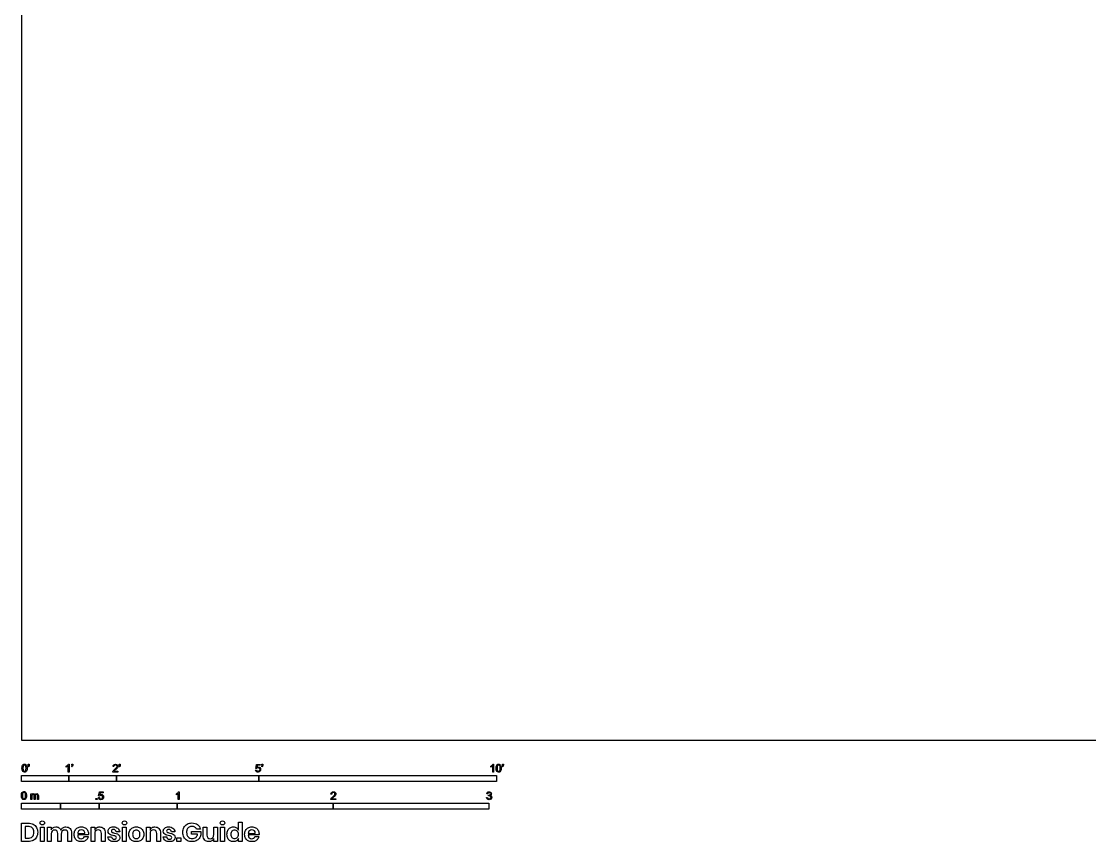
# Model space of a CAD drawing. Header units: millimetres. Extents: x 0 to 183, y -1 to 139.
# Drawn here: x 0.18 to 7.04, y -0.55 to 4.71 of the extents above; entities that cross this region are included whole.
import ezdxf

# ---------------------------------------------------------------- set-up
doc = ezdxf.new("R2010")
doc.units = ezdxf.units.MM
for name, color, linetype, true_color in [('N-SYMB', 7, 'Continuous', 0x800040), ('X-DIMENSIONS.GUIDE', 7, 'Continuous', 0x800080), ('X-VPRT', 6, 'Continuous', 0xff00ff)]:
    doc.layers.add(name, color=color, linetype=linetype, true_color=true_color)

msp = doc.modelspace()

# ---------------------------------------------------------------- linework, layer by layer
at = {"layer": 'N-SYMB'}
for points in [[(0.2295, -0.0701), (0.2279, -0.0677)], [(0.2285, -0.0608), (0.2285, -0.0536), (0.2352, -0.0536), (0.2352, -0.0593)], [(0.2316, -0.0608), (0.2285, -0.0608)], [(0.472, -0.0726), (0.472, -0.0665)], [(0.4904, -0.1042), (0.4843, -0.1042), (0.4843, -0.065)], [(0.4864, -0.0539), (0.4904, -0.0539), (0.4904, -0.1042)], [(0.5084, -0.0701), (0.5069, -0.0677)], [(0.5075, -0.0608), (0.5075, -0.0536), (0.5142, -0.0536), (0.5142, -0.0593)], [(0.5105, -0.0608), (0.5075, -0.0608)], [(0.8132, -0.0701), (0.8117, -0.0677)], [(0.8123, -0.0608), (0.8123, -0.0536), (0.819, -0.0536), (0.819, -0.0593)], [(0.8153, -0.0608), (0.8123, -0.0608)], [(1.6933, -0.0813), (1.6876, -0.0807), (1.6924, -0.0548), (1.7174, -0.0548), (1.7174, -0.0608), (1.6972, -0.0608), (1.6945, -0.0744)], [(1.7276, -0.0701), (1.7261, -0.0677)], [(1.7267, -0.0608), (1.7267, -0.0536), (1.7334, -0.0536), (1.7334, -0.0593)], [(1.7297, -0.0608), (1.7267, -0.0608)], [(3.1956, -0.0726), (3.1956, -0.0665)], [(3.214, -0.1042), (3.208, -0.1042), (3.208, -0.065)], [(3.2101, -0.0539), (3.214, -0.0539), (3.214, -0.1042)], [(3.2709, -0.0701), (3.2694, -0.0677)], [(3.27, -0.0608), (3.27, -0.0536), (3.2766, -0.0536), (3.2766, -0.0593)], [(3.2733, -0.0608), (3.27, -0.0608)], [(0.8042, -0.0985), (0.8042, -0.1042), (0.7714, -0.1042)], [(0.7786, -0.0692), (0.7723, -0.0686)], [(0.7798, -0.0985), (0.8042, -0.0985)], [(1.6864, -0.0912), (1.693, -0.0906)], [(0.2446, -0.28), (0.2446, -0.2439), (0.25, -0.2439), (0.25, -0.249)], [(0.2506, -0.2613), (0.2506, -0.28), (0.2446, -0.28)], [(0.2723, -0.2589), (0.2723, -0.28), (0.266, -0.28), (0.266, -0.2565)], [(0.2937, -0.2553), (0.2937, -0.28), (0.2877, -0.28), (0.2877, -0.2574)], [(0.6789, -0.2681), (0.6853, -0.2675)], [(0.6859, -0.2582), (0.6798, -0.2576), (0.6847, -0.2317), (0.7097, -0.2317), (0.7097, -0.2377), (0.6898, -0.2377), (0.6871, -0.2513)], [(1.1789, -0.2495), (1.1789, -0.2434)], [(1.1973, -0.2811), (1.1913, -0.2811), (1.1913, -0.2419)], [(1.1934, -0.2308), (1.1973, -0.2308), (1.1973, -0.2811)], [(2.1762, -0.2462), (2.1699, -0.2456)], [(3.1693, -0.2681), (3.1756, -0.2672)], [(3.1762, -0.245), (3.1699, -0.244)], [(3.1816, -0.2576), (3.1822, -0.2522)], [(2.2018, -0.2754), (2.2018, -0.2811), (2.169, -0.2811)], [(2.1774, -0.2754), (2.2018, -0.2754)]]:
    msp.add_lwpolyline(points, dxfattribs=at)
for points in [[(0.1844, -0.1655), (0.1844, -0.1274), (0.4892, -0.1274), (0.4892, -0.1655)], [(0.4892, -0.1655), (0.4892, -0.1274), (0.794, -0.1274), (0.794, -0.1655)], [(0.794, -0.1655), (0.794, -0.1274), (1.7084, -0.1274), (1.7084, -0.1655)], [(1.7084, -0.1655), (1.7084, -0.1274), (3.2324, -0.1274), (3.2324, -0.1655)], [(0.1844, -0.3424), (0.1844, -0.3043), (0.4344, -0.3043), (0.4344, -0.3424)], [(0.4344, -0.3424), (0.4344, -0.3043), (0.6844, -0.3043), (0.6844, -0.3424)], [(0.663, -0.2811), (0.663, -0.2742), (0.6699, -0.2742), (0.6699, -0.2811)], [(0.6844, -0.3424), (0.6844, -0.3043), (1.1844, -0.3043), (1.1844, -0.3424)], [(1.1844, -0.3424), (1.1844, -0.3043), (2.1844, -0.3043), (2.1844, -0.3424)], [(2.1844, -0.3424), (2.1844, -0.3043), (3.1844, -0.3043), (3.1844, -0.3424)]]:
    msp.add_lwpolyline(points, close=True, dxfattribs=at)
for points in [[(0.1882, -0.0795), (0.1882, -0.0738), (0.1888, -0.0689), (0.19, -0.0653)], [(0.19, -0.0653), (0.1912, -0.0617), (0.193, -0.059), (0.1954, -0.0569)], [(0.1978, -0.0626), (0.1957, -0.0656), (0.1945, -0.0713), (0.1945, -0.0795)], [(0.1954, -0.0569), (0.1978, -0.0551), (0.2008, -0.0539), (0.2045, -0.0539)], [(0.2045, -0.059), (0.2017, -0.059), (0.1993, -0.0602), (0.1978, -0.0626)], [(0.2045, -0.0539), (0.2072, -0.0539), (0.2096, -0.0545), (0.2117, -0.0557)], [(0.2117, -0.0632), (0.2099, -0.0605), (0.2075, -0.059), (0.2045, -0.059)], [(0.2117, -0.0557), (0.2138, -0.0566), (0.2153, -0.0584), (0.2168, -0.0602)], [(0.2147, -0.0795), (0.2147, -0.0713), (0.2135, -0.0659), (0.2117, -0.0632)], [(0.2168, -0.0602), (0.218, -0.0623), (0.2189, -0.0647), (0.2198, -0.0677)], [(0.2198, -0.0677), (0.2204, -0.0707), (0.221, -0.0747), (0.221, -0.0795)], [(0.2279, -0.0677), (0.2292, -0.0671), (0.2301, -0.0665), (0.2307, -0.0653)], [(0.234, -0.0659), (0.2331, -0.0677), (0.2316, -0.0692), (0.2295, -0.0701)], [(0.2307, -0.0653), (0.2313, -0.0641), (0.2316, -0.0626), (0.2316, -0.0608)], [(0.2352, -0.0593), (0.2352, -0.0623), (0.2349, -0.0647), (0.234, -0.0659)], [(0.472, -0.0665), (0.4753, -0.065), (0.4783, -0.0629), (0.481, -0.0608)], [(0.4843, -0.065), (0.4828, -0.0665), (0.4807, -0.068), (0.4783, -0.0692)], [(0.481, -0.0608), (0.4834, -0.0584), (0.4852, -0.0563), (0.4864, -0.0539)], [(0.5069, -0.0677), (0.5081, -0.0671), (0.509, -0.0665), (0.5096, -0.0653)], [(0.513, -0.0659), (0.512, -0.0677), (0.5105, -0.0692), (0.5084, -0.0701)], [(0.5096, -0.0653), (0.5102, -0.0641), (0.5105, -0.0626), (0.5105, -0.0608)], [(0.5142, -0.0593), (0.5142, -0.0623), (0.5139, -0.0647), (0.513, -0.0659)], [(0.7723, -0.0686), (0.7729, -0.0638), (0.7744, -0.0602), (0.7774, -0.0578)], [(0.7774, -0.0578), (0.7801, -0.0554), (0.784, -0.0539), (0.7885, -0.0539)], [(0.7813, -0.0617), (0.7795, -0.0635), (0.7786, -0.0659), (0.7786, -0.0692)], [(0.7885, -0.059), (0.7855, -0.059), (0.7831, -0.0599), (0.7813, -0.0617)], [(0.7885, -0.0539), (0.7934, -0.0539), (0.7973, -0.0554), (0.8, -0.0581)], [(0.7955, -0.0617), (0.7937, -0.0599), (0.7912, -0.059), (0.7885, -0.059)], [(0.7952, -0.0753), (0.797, -0.0726), (0.7979, -0.0701), (0.7979, -0.0677)], [(0.7979, -0.0677), (0.7979, -0.0653), (0.797, -0.0632), (0.7955, -0.0617)], [(0.8, -0.0581), (0.803, -0.0608), (0.8042, -0.0641), (0.8042, -0.068)], [(0.8042, -0.068), (0.8042, -0.0698), (0.8039, -0.072), (0.803, -0.0738)], [(0.8117, -0.0677), (0.8129, -0.0671), (0.8138, -0.0665), (0.8144, -0.0653)], [(0.8178, -0.0659), (0.8168, -0.0677), (0.8153, -0.0692), (0.8132, -0.0701)], [(0.8144, -0.0653), (0.815, -0.0641), (0.8153, -0.0626), (0.8153, -0.0608)], [(0.819, -0.0593), (0.819, -0.0623), (0.8187, -0.0647), (0.8178, -0.0659)], [(1.7261, -0.0677), (1.7273, -0.0671), (1.7282, -0.0665), (1.7288, -0.0653)], [(1.7322, -0.0659), (1.7312, -0.0677), (1.7297, -0.0692), (1.7276, -0.0701)], [(1.7288, -0.0653), (1.7294, -0.0641), (1.7297, -0.0626), (1.7297, -0.0608)], [(1.7334, -0.0593), (1.7334, -0.0623), (1.7331, -0.0647), (1.7322, -0.0659)], [(3.1956, -0.0665), (3.1989, -0.065), (3.2019, -0.0629), (3.2046, -0.0608)], [(3.208, -0.065), (3.2065, -0.0665), (3.2043, -0.068), (3.2019, -0.0692)], [(3.2046, -0.0608), (3.2071, -0.0584), (3.2089, -0.0563), (3.2101, -0.0539)], [(3.2296, -0.0795), (3.2296, -0.0738), (3.2302, -0.0689), (3.2315, -0.0653)], [(3.2315, -0.0653), (3.233, -0.0617), (3.2348, -0.059), (3.2372, -0.0569)], [(3.2393, -0.0626), (3.2372, -0.0656), (3.236, -0.0713), (3.236, -0.0795)], [(3.2372, -0.0569), (3.2393, -0.0551), (3.2426, -0.0539), (3.2462, -0.0539)], [(3.2459, -0.059), (3.2432, -0.059), (3.2411, -0.0602), (3.2393, -0.0626)], [(3.2531, -0.0632), (3.2513, -0.0605), (3.2489, -0.059), (3.2459, -0.059)], [(3.2462, -0.0539), (3.2489, -0.0539), (3.251, -0.0545), (3.2531, -0.0557)], [(3.2531, -0.0557), (3.2552, -0.0566), (3.2568, -0.0584), (3.2583, -0.0602)], [(3.2562, -0.0795), (3.2562, -0.0713), (3.2552, -0.0659), (3.2531, -0.0632)], [(3.2583, -0.0602), (3.2595, -0.0623), (3.2607, -0.0647), (3.2613, -0.0677)], [(3.2613, -0.0677), (3.2622, -0.0707), (3.2625, -0.0747), (3.2625, -0.0795)], [(3.2694, -0.0677), (3.2706, -0.0671), (3.2715, -0.0665), (3.2721, -0.0653)], [(3.2754, -0.0659), (3.2745, -0.0677), (3.273, -0.0692), (3.2709, -0.0701)], [(3.2721, -0.0653), (3.2727, -0.0641), (3.2733, -0.0626), (3.2733, -0.0608)], [(3.2766, -0.0593), (3.2766, -0.0623), (3.2763, -0.0647), (3.2754, -0.0659)], [(0.1933, -0.1), (0.19, -0.0957), (0.1882, -0.0891), (0.1882, -0.0795)], [(0.2045, -0.1048), (0.1996, -0.1048), (0.196, -0.1036), (0.1933, -0.1)], [(0.1945, -0.0795), (0.1945, -0.0879), (0.1954, -0.0933), (0.1975, -0.096)], [(0.1975, -0.096), (0.1993, -0.0988), (0.2017, -0.1003), (0.2045, -0.1003)], [(0.2045, -0.1003), (0.2075, -0.1003), (0.2099, -0.0988), (0.2117, -0.096)], [(0.2138, -0.1024), (0.2114, -0.1042), (0.2084, -0.1048), (0.2045, -0.1048)], [(0.2117, -0.096), (0.2135, -0.0933), (0.2147, -0.0879), (0.2147, -0.0795)], [(0.2192, -0.0939), (0.218, -0.0976), (0.2162, -0.1003), (0.2138, -0.1024)], [(0.221, -0.0795), (0.221, -0.0855), (0.2204, -0.0903), (0.2192, -0.0939)], [(0.4783, -0.0692), (0.4759, -0.0707), (0.4738, -0.072), (0.472, -0.0726)], [(0.7714, -0.1042), (0.7711, -0.103), (0.7714, -0.1015), (0.772, -0.1)], [(0.772, -0.1), (0.7729, -0.0979), (0.7741, -0.0954), (0.7759, -0.0933)], [(0.7759, -0.0933), (0.778, -0.0912), (0.7804, -0.0888), (0.784, -0.0858)], [(0.7825, -0.0951), (0.7813, -0.096), (0.7804, -0.0973), (0.7798, -0.0985)], [(0.7894, -0.0888), (0.7858, -0.0918), (0.7834, -0.0939), (0.7825, -0.0951)], [(0.784, -0.0858), (0.7894, -0.0813), (0.7931, -0.0777), (0.7952, -0.0753)], [(0.7991, -0.0801), (0.797, -0.0822), (0.794, -0.0849), (0.7894, -0.0888)], [(0.803, -0.0738), (0.8021, -0.0759), (0.8009, -0.0777), (0.7991, -0.0801)], [(1.6915, -0.1015), (1.6885, -0.0988), (1.687, -0.0954), (1.6864, -0.0912)], [(1.7026, -0.1048), (1.6978, -0.1048), (1.6942, -0.1039), (1.6915, -0.1015)], [(1.693, -0.0906), (1.6933, -0.0939), (1.6945, -0.096), (1.6963, -0.0979)], [(1.6969, -0.078), (1.6954, -0.0789), (1.6942, -0.0801), (1.6933, -0.0813)], [(1.6945, -0.0744), (1.6975, -0.0723), (1.7008, -0.071), (1.7041, -0.071)], [(1.6963, -0.0979), (1.6978, -0.0994), (1.6999, -0.1003), (1.7026, -0.1003)], [(1.7023, -0.0765), (1.7005, -0.0765), (1.6987, -0.0771), (1.6969, -0.078)], [(1.7102, -0.0795), (1.7081, -0.0777), (1.7056, -0.0765), (1.7023, -0.0765)], [(1.7026, -0.1003), (1.7053, -0.1003), (1.7081, -0.0991), (1.7102, -0.0967)], [(1.7156, -0.0991), (1.7126, -0.1033), (1.7081, -0.1048), (1.7026, -0.1048)], [(1.7041, -0.071), (1.7084, -0.071), (1.712, -0.0726), (1.715, -0.0756)], [(1.7132, -0.0879), (1.7132, -0.0843), (1.712, -0.0816), (1.7102, -0.0795)], [(1.7102, -0.0967), (1.712, -0.0945), (1.7132, -0.0915), (1.7132, -0.0879)], [(1.715, -0.0756), (1.718, -0.0786), (1.7195, -0.0825), (1.7195, -0.0873)], [(1.7195, -0.0873), (1.7195, -0.0918), (1.7183, -0.0957), (1.7156, -0.0991)], [(3.2019, -0.0692), (3.1995, -0.0707), (3.1974, -0.072), (3.1956, -0.0726)], [(3.2348, -0.1), (3.2315, -0.0957), (3.2296, -0.0891), (3.2296, -0.0795)], [(3.2462, -0.1048), (3.2414, -0.1048), (3.2375, -0.1036), (3.2348, -0.1)], [(3.236, -0.0795), (3.236, -0.0879), (3.2372, -0.0933), (3.239, -0.096)], [(3.239, -0.096), (3.2408, -0.0988), (3.2432, -0.1003), (3.2462, -0.1003)], [(3.2462, -0.1003), (3.2489, -0.1003), (3.2513, -0.0988), (3.2531, -0.096)], [(3.2552, -0.1024), (3.2528, -0.1042), (3.2498, -0.1048), (3.2462, -0.1048)], [(3.2531, -0.096), (3.2552, -0.0933), (3.2562, -0.0879), (3.2562, -0.0795)], [(3.2607, -0.0939), (3.2595, -0.0976), (3.2577, -0.1003), (3.2552, -0.1024)], [(3.2625, -0.0795), (3.2625, -0.0855), (3.2619, -0.0903), (3.2607, -0.0939)], [(0.1844, -0.2553), (0.1844, -0.2496), (0.185, -0.2448), (0.1862, -0.2411)], [(0.1895, -0.2758), (0.1862, -0.2716), (0.1844, -0.2649), (0.1844, -0.2553)], [(0.1862, -0.2411), (0.1874, -0.2375), (0.1892, -0.2348), (0.1916, -0.2327)], [(0.194, -0.2384), (0.1919, -0.2414), (0.1907, -0.2472), (0.1907, -0.2553)], [(0.1907, -0.2553), (0.1907, -0.2637), (0.1916, -0.2692), (0.1937, -0.2719)], [(0.1916, -0.2327), (0.194, -0.2309), (0.197, -0.2297), (0.2006, -0.2297)], [(0.1937, -0.2719), (0.1955, -0.2746), (0.1979, -0.2761), (0.2006, -0.2761)], [(0.2006, -0.2348), (0.1979, -0.2348), (0.1955, -0.236), (0.194, -0.2384)], [(0.2006, -0.2297), (0.2033, -0.2297), (0.2057, -0.2303), (0.2079, -0.2315)], [(0.2079, -0.239), (0.206, -0.2363), (0.2036, -0.2348), (0.2006, -0.2348)], [(0.2006, -0.2761), (0.2036, -0.2761), (0.206, -0.2746), (0.2079, -0.2719)], [(0.2079, -0.2315), (0.21, -0.2324), (0.2115, -0.2342), (0.213, -0.236)], [(0.2109, -0.2553), (0.2109, -0.2472), (0.2097, -0.2418), (0.2079, -0.239)], [(0.2079, -0.2719), (0.2097, -0.2692), (0.2109, -0.2637), (0.2109, -0.2553)], [(0.2154, -0.2698), (0.2142, -0.2734), (0.2124, -0.2761), (0.21, -0.2782)], [(0.213, -0.236), (0.2142, -0.2381), (0.2151, -0.2405), (0.216, -0.2436)], [(0.2172, -0.2553), (0.2172, -0.2613), (0.2166, -0.2661), (0.2154, -0.2698)], [(0.216, -0.2436), (0.2166, -0.2466), (0.2172, -0.2505), (0.2172, -0.2553)], [(0.25, -0.249), (0.2512, -0.2472), (0.2527, -0.2457), (0.2545, -0.2448)], [(0.2515, -0.2538), (0.2509, -0.2556), (0.2506, -0.258), (0.2506, -0.2613)], [(0.2548, -0.2499), (0.2533, -0.2508), (0.2524, -0.252), (0.2515, -0.2538)], [(0.2545, -0.2448), (0.2563, -0.2436), (0.2585, -0.243), (0.2609, -0.243)], [(0.2597, -0.2484), (0.2579, -0.2484), (0.2563, -0.2487), (0.2548, -0.2499)], [(0.2645, -0.2505), (0.2636, -0.249), (0.2618, -0.2484), (0.2597, -0.2484)], [(0.2609, -0.243), (0.2636, -0.243), (0.266, -0.2436), (0.2675, -0.2448)], [(0.266, -0.2565), (0.266, -0.2538), (0.2657, -0.2517), (0.2645, -0.2505)], [(0.2675, -0.2448), (0.2693, -0.246), (0.2705, -0.2475), (0.2711, -0.2493)], [(0.2711, -0.2493), (0.2741, -0.2451), (0.2777, -0.243), (0.2826, -0.243)], [(0.2747, -0.2508), (0.2729, -0.2526), (0.2723, -0.2553), (0.2723, -0.2589)], [(0.281, -0.2484), (0.2786, -0.2484), (0.2765, -0.2493), (0.2747, -0.2508)], [(0.2847, -0.2493), (0.2838, -0.2487), (0.2826, -0.2484), (0.281, -0.2484)], [(0.2826, -0.243), (0.2862, -0.243), (0.2889, -0.2442), (0.2907, -0.246)], [(0.2871, -0.252), (0.2865, -0.2508), (0.2859, -0.2499), (0.2847, -0.2493)], [(0.2877, -0.2574), (0.2877, -0.2547), (0.2874, -0.2532), (0.2871, -0.252)], [(0.2907, -0.246), (0.2928, -0.2481), (0.2937, -0.2511), (0.2937, -0.2553)], [(0.6838, -0.2784), (0.681, -0.2757), (0.6792, -0.2724), (0.6789, -0.2681)], [(0.6853, -0.2675), (0.6859, -0.2709), (0.6868, -0.273), (0.6886, -0.2748)], [(0.6895, -0.2549), (0.688, -0.2558), (0.6868, -0.257), (0.6859, -0.2582)], [(0.6871, -0.2513), (0.6901, -0.2492), (0.6931, -0.248), (0.6964, -0.248)], [(0.6949, -0.2534), (0.6928, -0.2534), (0.691, -0.254), (0.6895, -0.2549)], [(0.7027, -0.2564), (0.7006, -0.2546), (0.6979, -0.2534), (0.6949, -0.2534)], [(0.6949, -0.2772), (0.6979, -0.2772), (0.7003, -0.276), (0.7024, -0.2736)], [(0.6964, -0.248), (0.7009, -0.248), (0.7045, -0.2495), (0.7076, -0.2525)], [(0.7024, -0.2736), (0.7045, -0.2715), (0.7054, -0.2684), (0.7054, -0.2648)], [(0.7054, -0.2648), (0.7054, -0.2612), (0.7045, -0.2585), (0.7027, -0.2564)], [(0.7076, -0.2525), (0.7106, -0.2555), (0.7121, -0.2594), (0.7121, -0.2642)], [(0.7121, -0.2642), (0.7121, -0.2687), (0.7109, -0.2727), (0.7082, -0.276)], [(1.1789, -0.2434), (1.1822, -0.2419), (1.1853, -0.2398), (1.188, -0.2377)], [(1.1853, -0.2462), (1.1829, -0.2477), (1.1807, -0.2489), (1.1789, -0.2495)], [(1.1913, -0.2419), (1.1898, -0.2434), (1.1877, -0.245), (1.1853, -0.2462)], [(1.188, -0.2377), (1.1904, -0.2353), (1.1922, -0.2332), (1.1934, -0.2308)], [(2.1696, -0.2769), (2.1705, -0.2748), (2.1717, -0.2724), (2.1735, -0.2703)], [(2.1699, -0.2456), (2.1705, -0.2407), (2.172, -0.2371), (2.175, -0.2347)], [(2.1735, -0.2703), (2.1756, -0.2681), (2.178, -0.2657), (2.1816, -0.2627)], [(2.175, -0.2347), (2.1777, -0.2323), (2.1816, -0.2308), (2.1862, -0.2308)], [(2.1789, -0.2386), (2.1771, -0.2404), (2.1762, -0.2428), (2.1762, -0.2462)], [(2.1801, -0.2721), (2.1789, -0.273), (2.178, -0.2742), (2.1774, -0.2754)], [(2.1862, -0.2359), (2.1832, -0.2359), (2.1807, -0.2368), (2.1789, -0.2386)], [(2.1871, -0.2657), (2.1835, -0.2687), (2.181, -0.2709), (2.1801, -0.2721)], [(2.1816, -0.2627), (2.1871, -0.2582), (2.1907, -0.2546), (2.1928, -0.2522)], [(2.1862, -0.2308), (2.191, -0.2308), (2.1949, -0.2323), (2.1976, -0.235)], [(2.1931, -0.2386), (2.1913, -0.2368), (2.1889, -0.2359), (2.1862, -0.2359)], [(2.1967, -0.257), (2.1946, -0.2591), (2.1916, -0.2618), (2.1871, -0.2657)], [(2.1928, -0.2522), (2.1946, -0.2495), (2.1955, -0.2471), (2.1955, -0.2447)], [(2.1955, -0.2447), (2.1955, -0.2422), (2.1946, -0.2401), (2.1931, -0.2386)], [(2.2006, -0.2507), (2.1997, -0.2528), (2.1985, -0.2546), (2.1967, -0.257)], [(2.1976, -0.235), (2.2006, -0.2377), (2.2018, -0.241), (2.2018, -0.245)], [(2.2018, -0.245), (2.2018, -0.2468), (2.2015, -0.2489), (2.2006, -0.2507)], [(3.1744, -0.2781), (3.1714, -0.2757), (3.1699, -0.2721), (3.1693, -0.2681)], [(3.1699, -0.244), (3.1708, -0.2398), (3.1723, -0.2365), (3.175, -0.2344)], [(3.175, -0.2344), (3.1777, -0.232), (3.181, -0.2308), (3.185, -0.2308)], [(3.1756, -0.2672), (3.1762, -0.2706), (3.1774, -0.2733), (3.1792, -0.2748)], [(3.1792, -0.2383), (3.1777, -0.2398), (3.1765, -0.2419), (3.1762, -0.245)], [(3.1853, -0.2359), (3.1829, -0.2359), (3.1807, -0.2368), (3.1792, -0.2383)], [(3.1859, -0.2567), (3.1847, -0.2567), (3.1832, -0.257), (3.1816, -0.2576)], [(3.1822, -0.2522), (3.1826, -0.2522), (3.1829, -0.2522), (3.1832, -0.2522)], [(3.1832, -0.2522), (3.1859, -0.2522), (3.1883, -0.2516), (3.1904, -0.2501)], [(3.185, -0.2308), (3.1877, -0.2308), (3.1904, -0.2314), (3.1925, -0.2326)], [(3.191, -0.2383), (3.1895, -0.2368), (3.1877, -0.2359), (3.1853, -0.2359)], [(3.1928, -0.2597), (3.191, -0.2579), (3.1886, -0.2567), (3.1859, -0.2567)], [(3.1904, -0.2501), (3.1925, -0.2489), (3.1934, -0.2468), (3.1934, -0.2437)], [(3.1934, -0.2437), (3.1934, -0.2416), (3.1925, -0.2398), (3.191, -0.2383)], [(3.1925, -0.2326), (3.1949, -0.2338), (3.1967, -0.2356), (3.1979, -0.2374)], [(3.1979, -0.2498), (3.1967, -0.2516), (3.1952, -0.2531), (3.1928, -0.254)], [(3.1928, -0.254), (3.1958, -0.2549), (3.1982, -0.2561), (3.1997, -0.2585)], [(3.1958, -0.2666), (3.1958, -0.2636), (3.1946, -0.2615), (3.1928, -0.2597)], [(3.1928, -0.2742), (3.1946, -0.2721), (3.1958, -0.2697), (3.1958, -0.2666)], [(3.2021, -0.2663), (3.2021, -0.2709), (3.2006, -0.2745), (3.1973, -0.2775)], [(3.1979, -0.2374), (3.1991, -0.2395), (3.1997, -0.2416), (3.1997, -0.244)], [(3.1997, -0.244), (3.1997, -0.2462), (3.1991, -0.248), (3.1979, -0.2498)], [(3.1997, -0.2585), (3.2012, -0.2606), (3.2021, -0.2633), (3.2021, -0.2663)], [(0.2006, -0.2806), (0.1958, -0.2806), (0.1922, -0.2794), (0.1895, -0.2758)], [(0.21, -0.2782), (0.2076, -0.28), (0.2045, -0.2806), (0.2006, -0.2806)], [(0.6949, -0.2817), (0.6904, -0.2817), (0.6868, -0.2808), (0.6838, -0.2784)], [(0.6886, -0.2748), (0.6904, -0.2763), (0.6925, -0.2772), (0.6949, -0.2772)], [(0.7082, -0.276), (0.7048, -0.2802), (0.7006, -0.2817), (0.6949, -0.2817)], [(2.169, -0.2811), (2.1687, -0.2799), (2.169, -0.2784), (2.1696, -0.2769)], [(3.1853, -0.2817), (3.181, -0.2817), (3.1771, -0.2808), (3.1744, -0.2781)], [(3.1792, -0.2748), (3.1807, -0.2763), (3.1829, -0.2772), (3.1853, -0.2772)], [(3.1853, -0.2772), (3.1883, -0.2772), (3.1907, -0.276), (3.1928, -0.2742)], [(3.1973, -0.2775), (3.1943, -0.2805), (3.1901, -0.2817), (3.1853, -0.2817)]]:
    msp.add_open_spline(points, degree=3, dxfattribs=at)
at = {"layer": 'X-DIMENSIONS.GUIDE'}
for points in [[(0.227, -0.5502), (0.1844, -0.5502), (0.1844, -0.4318), (0.227, -0.4318)], [(0.2248, -0.4528), (0.2082, -0.4528), (0.2082, -0.5293), (0.2248, -0.5293)], [(0.3757, -0.5011), (0.3757, -0.5502), (0.3518, -0.5502), (0.3518, -0.4578), (0.3757, -0.4578), (0.3757, -0.4751)], [(0.6551, -0.5011), (0.6551, -0.5502), (0.6312, -0.5502), (0.6312, -0.4578), (0.6551, -0.4578), (0.6551, -0.4766)], [(1.0102, -0.5011), (1.0102, -0.5502), (0.9864, -0.5502), (0.9864, -0.4578), (1.0102, -0.4578), (1.0102, -0.4766)], [(1.333, -0.4701), (1.3084, -0.4701)], [(1.351, -0.512), (1.351, -0.4578), (1.3748, -0.4578), (1.3748, -0.5091)], [(1.442, -0.4578), (1.442, -0.5502), (1.4181, -0.5502), (1.4181, -0.5314)], [(1.4181, -0.5069), (1.4181, -0.4578), (1.442, -0.4578)], [(1.577, -0.4766), (1.577, -0.4268), (1.6001, -0.4268), (1.6001, -0.5502), (1.577, -0.5502), (1.577, -0.5314)], [(0.4406, -0.5011), (0.4406, -0.5502), (0.4175, -0.5502), (0.4175, -0.499)], [(0.5063, -0.4968), (0.5063, -0.5502), (0.4832, -0.5502), (0.4832, -0.499)], [(0.546, -0.4982), (0.5908, -0.4982)], [(0.6139, -0.5083), (0.546, -0.5083)], [(0.5886, -0.5177), (0.6139, -0.5177)], [(0.7222, -0.4968), (0.7222, -0.5502), (0.6984, -0.5502), (0.6984, -0.499)], [(0.7395, -0.5206), (0.7619, -0.5206)], [(0.8153, -0.4881), (0.7929, -0.4881)], [(1.0767, -0.4968), (1.0767, -0.5502), (1.0536, -0.5502), (1.0536, -0.499)], [(1.094, -0.5206), (1.1171, -0.5206)], [(1.1698, -0.4881), (1.1474, -0.4881)], [(1.3149, -0.5026), (1.2752, -0.5026), (1.2752, -0.4852), (1.3351, -0.4852), (1.3351, -0.5083)], [(1.6398, -0.4982), (1.6853, -0.4982)], [(1.7084, -0.5083), (1.6398, -0.5083)], [(1.6831, -0.5177), (1.7076, -0.5177)]]:
    msp.add_lwpolyline(points, dxfattribs=at)
for points in [[(0.3302, -0.4578), (0.3302, -0.5502), (0.3064, -0.5502), (0.3064, -0.4578)], [(0.8572, -0.4578), (0.8572, -0.5502), (0.8341, -0.5502), (0.8341, -0.4578)], [(1.4867, -0.4578), (1.4867, -0.5502), (1.4629, -0.5502), (1.4629, -0.4578)], [(1.2081, -0.5257), (1.2081, -0.5502), (1.1828, -0.5502), (1.1828, -0.5257)]]:
    msp.add_lwpolyline(points, close=True, dxfattribs=at)
for points in [[(0.2544, -0.4629), (0.2472, -0.4564), (0.2378, -0.4528), (0.2248, -0.4528)], [(0.227, -0.4318), (0.2399, -0.4318), (0.2508, -0.4347), (0.2602, -0.4398)], [(0.2645, -0.491), (0.2645, -0.4787), (0.2616, -0.4694), (0.2544, -0.4629)], [(0.2602, -0.4398), (0.2695, -0.4441), (0.2768, -0.4513), (0.2811, -0.46)], [(0.2811, -0.46), (0.2862, -0.4686), (0.289, -0.4795), (0.289, -0.491)], [(0.3042, -0.4311), (0.3042, -0.4275), (0.3049, -0.4239), (0.3078, -0.4217)], [(0.3078, -0.4398), (0.3049, -0.4376), (0.3042, -0.4347), (0.3042, -0.4311)], [(0.3078, -0.4217), (0.3107, -0.4195), (0.3143, -0.4181), (0.3186, -0.4181)], [(0.3186, -0.4434), (0.3143, -0.4434), (0.3107, -0.4426), (0.3078, -0.4398)], [(0.3186, -0.4181), (0.323, -0.4181), (0.3266, -0.4195), (0.3287, -0.4217)], [(0.3287, -0.4398), (0.3266, -0.4426), (0.323, -0.4434), (0.3186, -0.4434)], [(0.3287, -0.4217), (0.3316, -0.4239), (0.3331, -0.4275), (0.3331, -0.4311)], [(0.3331, -0.4311), (0.3331, -0.4347), (0.3316, -0.4376), (0.3287, -0.4398)], [(0.3757, -0.4751), (0.3778, -0.4694), (0.3814, -0.4643), (0.3872, -0.4614)], [(0.3973, -0.4766), (0.3901, -0.4766), (0.3851, -0.4787), (0.3814, -0.4831)], [(0.3872, -0.4614), (0.3923, -0.4578), (0.3988, -0.4564), (0.4053, -0.4564)], [(0.4118, -0.4824), (0.4082, -0.4787), (0.4031, -0.4766), (0.3973, -0.4766)], [(0.4053, -0.4564), (0.4132, -0.4564), (0.4197, -0.4578), (0.4255, -0.4614)], [(0.4255, -0.4614), (0.4305, -0.465), (0.4349, -0.4701), (0.4378, -0.4773)], [(0.4378, -0.4773), (0.4406, -0.4708), (0.445, -0.4657), (0.4508, -0.4621)], [(0.4623, -0.4766), (0.4558, -0.4766), (0.4508, -0.4787), (0.4471, -0.4831)], [(0.4508, -0.4621), (0.4565, -0.4578), (0.463, -0.4564), (0.4702, -0.4564)], [(0.4775, -0.4824), (0.4739, -0.4787), (0.4688, -0.4766), (0.4623, -0.4766)], [(0.4702, -0.4564), (0.4811, -0.4564), (0.4905, -0.46), (0.497, -0.4665)], [(0.497, -0.4665), (0.5035, -0.4737), (0.5063, -0.4838), (0.5063, -0.4968)], [(0.5229, -0.504), (0.5229, -0.4946), (0.5244, -0.486), (0.5287, -0.4787)], [(0.5287, -0.4787), (0.5323, -0.4715), (0.5381, -0.4657), (0.5453, -0.4621)], [(0.5453, -0.4621), (0.5518, -0.4585), (0.5598, -0.4564), (0.5691, -0.4564)], [(0.5691, -0.4751), (0.5627, -0.4751), (0.5576, -0.4773), (0.5533, -0.4809)], [(0.5691, -0.4564), (0.5785, -0.4564), (0.5865, -0.4585), (0.593, -0.4621)], [(0.585, -0.4809), (0.5807, -0.4773), (0.5756, -0.4751), (0.5691, -0.4751)], [(0.593, -0.4621), (0.6002, -0.4657), (0.6052, -0.4715), (0.6089, -0.478)], [(0.6089, -0.478), (0.6132, -0.4845), (0.6146, -0.4917), (0.6146, -0.5004)], [(0.6551, -0.4766), (0.6579, -0.4701), (0.6616, -0.465), (0.6673, -0.4614)], [(0.6774, -0.4759), (0.6709, -0.4759), (0.6652, -0.478), (0.6616, -0.4824)], [(0.6673, -0.4614), (0.6731, -0.4578), (0.6796, -0.4564), (0.6868, -0.4564)], [(0.6933, -0.4824), (0.689, -0.478), (0.6839, -0.4759), (0.6774, -0.4759)], [(0.6868, -0.4564), (0.6977, -0.4564), (0.7063, -0.46), (0.7128, -0.4672)], [(0.7128, -0.4672), (0.7193, -0.4737), (0.7222, -0.4838), (0.7222, -0.4968)], [(0.7402, -0.4838), (0.7402, -0.4759), (0.7431, -0.4694), (0.7496, -0.4643)], [(0.7496, -0.4643), (0.7554, -0.4593), (0.7641, -0.4564), (0.7749, -0.4564)], [(0.7648, -0.4759), (0.7626, -0.478), (0.7619, -0.4802), (0.7619, -0.4838)], [(0.7742, -0.473), (0.7706, -0.473), (0.7677, -0.4737), (0.7648, -0.4759)], [(0.7864, -0.4773), (0.7836, -0.4744), (0.7792, -0.473), (0.7742, -0.473)], [(0.7749, -0.4564), (0.7864, -0.4564), (0.7951, -0.4593), (0.8023, -0.465)], [(0.7929, -0.4881), (0.7922, -0.4831), (0.7901, -0.4795), (0.7864, -0.4773)], [(0.8023, -0.465), (0.8088, -0.4708), (0.8132, -0.478), (0.8153, -0.4881)], [(0.8312, -0.4311), (0.8312, -0.4275), (0.8327, -0.4239), (0.8348, -0.4217)], [(0.8348, -0.4398), (0.8327, -0.4376), (0.8312, -0.4347), (0.8312, -0.4311)], [(0.8348, -0.4217), (0.8377, -0.4195), (0.8413, -0.4181), (0.8456, -0.4181)], [(0.8456, -0.4434), (0.8413, -0.4434), (0.8377, -0.4426), (0.8348, -0.4398)], [(0.8456, -0.4181), (0.85, -0.4181), (0.8536, -0.4195), (0.8565, -0.4217)], [(0.8565, -0.4398), (0.8536, -0.4426), (0.85, -0.4434), (0.8456, -0.4434)], [(0.8565, -0.4217), (0.8586, -0.4239), (0.8601, -0.4275), (0.8601, -0.4311)], [(0.8601, -0.4311), (0.8601, -0.4347), (0.8586, -0.4376), (0.8565, -0.4398)], [(0.8745, -0.504), (0.8745, -0.4946), (0.876, -0.486), (0.8803, -0.4787)], [(0.8803, -0.4787), (0.8846, -0.4715), (0.8904, -0.4657), (0.8976, -0.4621)], [(0.8976, -0.4621), (0.9048, -0.4585), (0.9128, -0.4564), (0.9222, -0.4564)], [(0.9222, -0.4766), (0.915, -0.4766), (0.9099, -0.4795), (0.9048, -0.4838)], [(0.9222, -0.4564), (0.9308, -0.4564), (0.9388, -0.4585), (0.946, -0.4621)], [(0.9388, -0.4838), (0.9337, -0.4795), (0.9287, -0.4766), (0.9222, -0.4766)], [(0.946, -0.4621), (0.9532, -0.4657), (0.959, -0.4715), (0.9633, -0.4787)], [(0.9633, -0.4787), (0.9677, -0.486), (0.9698, -0.4946), (0.9698, -0.504)], [(1.0102, -0.4766), (1.0124, -0.4701), (1.0167, -0.465), (1.0218, -0.4614)], [(1.0319, -0.4759), (1.0254, -0.4759), (1.0196, -0.478), (1.016, -0.4824)], [(1.0218, -0.4614), (1.0276, -0.4578), (1.0341, -0.4564), (1.0413, -0.4564)], [(1.0478, -0.4824), (1.0442, -0.478), (1.0384, -0.4759), (1.0319, -0.4759)], [(1.0413, -0.4564), (1.0521, -0.4564), (1.0608, -0.46), (1.0673, -0.4672)], [(1.0673, -0.4672), (1.0738, -0.4737), (1.0767, -0.4838), (1.0767, -0.4968)], [(1.0947, -0.4838), (1.0947, -0.4759), (1.0983, -0.4694), (1.1041, -0.4643)], [(1.1041, -0.4643), (1.1106, -0.4593), (1.1185, -0.4564), (1.1294, -0.4564)], [(1.12, -0.4759), (1.1178, -0.478), (1.1164, -0.4802), (1.1164, -0.4838)], [(1.1294, -0.473), (1.125, -0.473), (1.1221, -0.4737), (1.12, -0.4759)], [(1.1294, -0.4564), (1.1409, -0.4564), (1.1503, -0.4593), (1.1568, -0.465)], [(1.1416, -0.4773), (1.138, -0.4744), (1.1344, -0.473), (1.1294, -0.473)], [(1.1474, -0.4881), (1.1467, -0.4831), (1.1445, -0.4795), (1.1416, -0.4773)], [(1.1568, -0.465), (1.164, -0.4708), (1.1676, -0.478), (1.1698, -0.4881)], [(1.2203, -0.491), (1.2203, -0.4795), (1.2225, -0.4694), (1.2276, -0.46)], [(1.2276, -0.46), (1.2326, -0.4506), (1.2391, -0.4441), (1.2478, -0.4383)], [(1.2485, -0.4708), (1.2456, -0.4766), (1.2442, -0.4838), (1.2442, -0.491)], [(1.2478, -0.4383), (1.2571, -0.4333), (1.2673, -0.4311), (1.2788, -0.4311)], [(1.2608, -0.4578), (1.2557, -0.4607), (1.2514, -0.465), (1.2485, -0.4708)], [(1.2788, -0.4528), (1.2723, -0.4528), (1.2658, -0.4542), (1.2608, -0.4578)], [(1.2788, -0.4311), (1.2932, -0.4311), (1.3048, -0.4347), (1.3149, -0.4419)], [(1.2969, -0.4578), (1.2918, -0.4542), (1.286, -0.4528), (1.2788, -0.4528)], [(1.3084, -0.4701), (1.3055, -0.465), (1.3019, -0.4607), (1.2969, -0.4578)], [(1.3149, -0.4419), (1.3243, -0.4484), (1.3301, -0.4585), (1.333, -0.4701)], [(1.4607, -0.4311), (1.4607, -0.4275), (1.4615, -0.4239), (1.4643, -0.4217)], [(1.4643, -0.4398), (1.4615, -0.4376), (1.4607, -0.4347), (1.4607, -0.4311)], [(1.4643, -0.4217), (1.4672, -0.4195), (1.4708, -0.4181), (1.4752, -0.4181)], [(1.4752, -0.4434), (1.4708, -0.4434), (1.4672, -0.4426), (1.4643, -0.4398)], [(1.4752, -0.4181), (1.4795, -0.4181), (1.4831, -0.4195), (1.4853, -0.4217)], [(1.4853, -0.4398), (1.4831, -0.4426), (1.4795, -0.4434), (1.4752, -0.4434)], [(1.4853, -0.4217), (1.4882, -0.4239), (1.4896, -0.4275), (1.4896, -0.4311)], [(1.4896, -0.4311), (1.4896, -0.4347), (1.4882, -0.4376), (1.4853, -0.4398)], [(1.5033, -0.504), (1.5033, -0.4946), (1.5055, -0.486), (1.5091, -0.4787)], [(1.5091, -0.4787), (1.512, -0.4715), (1.517, -0.4657), (1.5235, -0.4621)], [(1.5235, -0.4621), (1.53, -0.4585), (1.5365, -0.4564), (1.5445, -0.4564)], [(1.5517, -0.4773), (1.5445, -0.4773), (1.5387, -0.4795), (1.5344, -0.4845)], [(1.5445, -0.4564), (1.5524, -0.4564), (1.5589, -0.4585), (1.5647, -0.4621)], [(1.5697, -0.4845), (1.5654, -0.4795), (1.5589, -0.4773), (1.5517, -0.4773)], [(1.5647, -0.4621), (1.5705, -0.4657), (1.5741, -0.4708), (1.577, -0.4766)], [(1.6167, -0.504), (1.6167, -0.4946), (1.6188, -0.486), (1.6232, -0.4787)], [(1.6232, -0.4787), (1.6268, -0.4715), (1.6326, -0.4657), (1.6391, -0.4621)], [(1.6391, -0.4621), (1.6463, -0.4585), (1.6542, -0.4564), (1.6636, -0.4564)], [(1.6636, -0.4751), (1.6571, -0.4751), (1.6513, -0.4773), (1.647, -0.4809)], [(1.6636, -0.4564), (1.6723, -0.4564), (1.6809, -0.4585), (1.6874, -0.4621)], [(1.6795, -0.4809), (1.6751, -0.4773), (1.6694, -0.4751), (1.6636, -0.4751)], [(1.6874, -0.4621), (1.6946, -0.4657), (1.6997, -0.4715), (1.7033, -0.478)], [(1.7033, -0.478), (1.7069, -0.4845), (1.7091, -0.4917), (1.7091, -0.5004)], [(0.2248, -0.5293), (0.2378, -0.5293), (0.2472, -0.5264), (0.2544, -0.5192)], [(0.2602, -0.543), (0.2508, -0.5481), (0.2399, -0.5502), (0.227, -0.5502)], [(0.2544, -0.5192), (0.2616, -0.5127), (0.2645, -0.5033), (0.2645, -0.491)], [(0.2811, -0.5221), (0.2768, -0.5314), (0.2695, -0.5379), (0.2602, -0.543)], [(0.289, -0.491), (0.289, -0.5026), (0.2862, -0.5134), (0.2811, -0.5221)], [(0.3814, -0.4831), (0.3771, -0.4874), (0.3757, -0.4932), (0.3757, -0.5011)], [(0.4175, -0.499), (0.4175, -0.4917), (0.4154, -0.4867), (0.4118, -0.4824)], [(0.4471, -0.4831), (0.4428, -0.4874), (0.4406, -0.4932), (0.4406, -0.5011)], [(0.4832, -0.499), (0.4832, -0.4917), (0.4811, -0.4867), (0.4775, -0.4824)], [(0.5287, -0.5293), (0.5244, -0.5221), (0.5229, -0.5141), (0.5229, -0.504)], [(0.5453, -0.5459), (0.5381, -0.5423), (0.5323, -0.5365), (0.5287, -0.5293)], [(0.5691, -0.5509), (0.5598, -0.5509), (0.5518, -0.5495), (0.5453, -0.5459)], [(0.5533, -0.4809), (0.5489, -0.4845), (0.546, -0.4903), (0.546, -0.4982)], [(0.546, -0.5083), (0.546, -0.517), (0.5482, -0.5228), (0.5525, -0.5271)], [(0.5525, -0.5271), (0.5569, -0.5307), (0.5619, -0.5329), (0.5677, -0.5329)], [(0.5677, -0.5329), (0.5735, -0.5329), (0.5778, -0.5314), (0.5814, -0.5286)], [(0.5901, -0.5473), (0.5836, -0.5502), (0.5771, -0.5509), (0.5691, -0.5509)], [(0.5814, -0.5286), (0.585, -0.5264), (0.5879, -0.5228), (0.5886, -0.5177)], [(0.5908, -0.4982), (0.5915, -0.4903), (0.5894, -0.4845), (0.585, -0.4809)], [(0.606, -0.5351), (0.6016, -0.5401), (0.5966, -0.5444), (0.5901, -0.5473)], [(0.6139, -0.5177), (0.6125, -0.5242), (0.6096, -0.53), (0.606, -0.5351)], [(0.6146, -0.5004), (0.6146, -0.5026), (0.6146, -0.5055), (0.6139, -0.5083)], [(0.6616, -0.4824), (0.6572, -0.4867), (0.6551, -0.4932), (0.6551, -0.5011)], [(0.6984, -0.499), (0.6984, -0.4917), (0.6969, -0.486), (0.6933, -0.4824)], [(0.7525, -0.5437), (0.7453, -0.5379), (0.741, -0.5307), (0.7395, -0.5206)], [(0.7446, -0.4982), (0.7417, -0.4946), (0.7402, -0.4896), (0.7402, -0.4838)], [(0.7561, -0.5062), (0.7518, -0.5047), (0.7482, -0.5018), (0.7446, -0.4982)], [(0.7814, -0.5509), (0.7698, -0.5509), (0.7597, -0.5488), (0.7525, -0.5437)], [(0.7727, -0.5112), (0.7662, -0.5091), (0.7605, -0.5076), (0.7561, -0.5062)], [(0.7619, -0.4838), (0.7619, -0.486), (0.7626, -0.4881), (0.7648, -0.4896)], [(0.7619, -0.5206), (0.7626, -0.5249), (0.7648, -0.5286), (0.7684, -0.5314)], [(0.7648, -0.4896), (0.7662, -0.4917), (0.7684, -0.4925), (0.7713, -0.4932)], [(0.7684, -0.5314), (0.7713, -0.5336), (0.7763, -0.5351), (0.7814, -0.5351)], [(0.7713, -0.4932), (0.7742, -0.4946), (0.7778, -0.4953), (0.7828, -0.4968)], [(0.7843, -0.5141), (0.7821, -0.5134), (0.7778, -0.512), (0.7727, -0.5112)], [(0.7814, -0.5351), (0.7857, -0.5351), (0.7886, -0.5343), (0.7908, -0.5322)], [(0.8067, -0.5444), (0.8009, -0.5495), (0.7922, -0.5509), (0.7814, -0.5509)], [(0.7828, -0.4968), (0.7901, -0.4982), (0.7958, -0.4997), (0.8002, -0.5018)], [(0.7915, -0.5177), (0.7893, -0.5163), (0.7872, -0.5148), (0.7843, -0.5141)], [(0.7908, -0.5322), (0.7929, -0.53), (0.7944, -0.5278), (0.7944, -0.5242)], [(0.7944, -0.5242), (0.7944, -0.5221), (0.7929, -0.5199), (0.7915, -0.5177)], [(0.8002, -0.5018), (0.8045, -0.5033), (0.8081, -0.5062), (0.8117, -0.5098)], [(0.816, -0.5249), (0.816, -0.5329), (0.8132, -0.5394), (0.8067, -0.5444)], [(0.8117, -0.5098), (0.8146, -0.5134), (0.816, -0.5185), (0.816, -0.5249)], [(0.8803, -0.5293), (0.876, -0.5221), (0.8745, -0.5141), (0.8745, -0.504)], [(0.8976, -0.5459), (0.8904, -0.5423), (0.8846, -0.5365), (0.8803, -0.5293)], [(0.9222, -0.5509), (0.9128, -0.5509), (0.9048, -0.5495), (0.8976, -0.5459)], [(0.9048, -0.4838), (0.9005, -0.4889), (0.8983, -0.4953), (0.8983, -0.504)], [(0.8983, -0.504), (0.8983, -0.5127), (0.9005, -0.5199), (0.9048, -0.5242)], [(0.9048, -0.5242), (0.9099, -0.5293), (0.915, -0.5314), (0.9222, -0.5314)], [(0.9222, -0.5314), (0.9287, -0.5314), (0.9337, -0.5293), (0.9388, -0.5242)], [(0.946, -0.5459), (0.9388, -0.5495), (0.9308, -0.5509), (0.9222, -0.5509)], [(0.9453, -0.504), (0.9453, -0.4953), (0.9431, -0.4889), (0.9388, -0.4838)], [(0.9388, -0.5242), (0.9431, -0.5199), (0.9453, -0.5127), (0.9453, -0.504)], [(0.9633, -0.5293), (0.959, -0.5365), (0.9532, -0.5423), (0.946, -0.5459)], [(0.9698, -0.504), (0.9698, -0.5141), (0.9677, -0.5221), (0.9633, -0.5293)], [(1.016, -0.4824), (1.0117, -0.4867), (1.0102, -0.4932), (1.0102, -0.5011)], [(1.0536, -0.499), (1.0536, -0.4917), (1.0514, -0.486), (1.0478, -0.4824)], [(1.1077, -0.5437), (1.1005, -0.5379), (1.0954, -0.5307), (1.094, -0.5206)], [(1.0998, -0.4982), (1.0969, -0.4946), (1.0947, -0.4896), (1.0947, -0.4838)], [(1.1106, -0.5062), (1.1063, -0.5047), (1.1027, -0.5018), (1.0998, -0.4982)], [(1.1366, -0.5509), (1.1243, -0.5509), (1.1149, -0.5488), (1.1077, -0.5437)], [(1.1272, -0.5112), (1.1207, -0.5091), (1.1149, -0.5076), (1.1106, -0.5062)], [(1.1164, -0.4838), (1.1164, -0.486), (1.1171, -0.4881), (1.1193, -0.4896)], [(1.1171, -0.5206), (1.1171, -0.5249), (1.1193, -0.5286), (1.1229, -0.5314)], [(1.1193, -0.4896), (1.1207, -0.4917), (1.1229, -0.4925), (1.1258, -0.4932)], [(1.1229, -0.5314), (1.1265, -0.5336), (1.1308, -0.5351), (1.1366, -0.5351)], [(1.1258, -0.4932), (1.1286, -0.4946), (1.1323, -0.4953), (1.1373, -0.4968)], [(1.1395, -0.5141), (1.1366, -0.5134), (1.1323, -0.512), (1.1272, -0.5112)], [(1.1366, -0.5351), (1.1402, -0.5351), (1.1438, -0.5343), (1.146, -0.5322)], [(1.1619, -0.5444), (1.1554, -0.5495), (1.1467, -0.5509), (1.1366, -0.5509)], [(1.1373, -0.4968), (1.1445, -0.4982), (1.1503, -0.4997), (1.1546, -0.5018)], [(1.146, -0.5177), (1.1445, -0.5163), (1.1416, -0.5148), (1.1395, -0.5141)], [(1.1489, -0.5242), (1.1489, -0.5221), (1.1481, -0.5199), (1.146, -0.5177)], [(1.146, -0.5322), (1.1481, -0.53), (1.1489, -0.5278), (1.1489, -0.5242)], [(1.1546, -0.5018), (1.159, -0.5033), (1.1626, -0.5062), (1.1662, -0.5098)], [(1.1705, -0.5249), (1.1705, -0.5329), (1.1676, -0.5394), (1.1619, -0.5444)], [(1.1662, -0.5098), (1.1691, -0.5134), (1.1705, -0.5185), (1.1705, -0.5249)], [(1.2276, -0.5228), (1.2225, -0.5134), (1.2203, -0.5033), (1.2203, -0.491)], [(1.2478, -0.5437), (1.2391, -0.5387), (1.2326, -0.5314), (1.2276, -0.5228)], [(1.2442, -0.491), (1.2442, -0.504), (1.2478, -0.5134), (1.2543, -0.5206)], [(1.2788, -0.5509), (1.2673, -0.5509), (1.2571, -0.5488), (1.2478, -0.5437)], [(1.2543, -0.5206), (1.2608, -0.5271), (1.2701, -0.5307), (1.2817, -0.5307)], [(1.3062, -0.5459), (1.2983, -0.5495), (1.2889, -0.5509), (1.2788, -0.5509)], [(1.2817, -0.5307), (1.2896, -0.5307), (1.2969, -0.5286), (1.3034, -0.5235)], [(1.3034, -0.5235), (1.3091, -0.5185), (1.3135, -0.5112), (1.3149, -0.5026)], [(1.325, -0.53), (1.32, -0.5365), (1.3142, -0.5416), (1.3062, -0.5459)], [(1.3351, -0.5083), (1.333, -0.5163), (1.3301, -0.5235), (1.325, -0.53)], [(1.3604, -0.5408), (1.3539, -0.5343), (1.351, -0.5242), (1.351, -0.512)], [(1.3864, -0.5509), (1.3755, -0.5509), (1.3669, -0.5481), (1.3604, -0.5408)], [(1.3748, -0.5091), (1.3748, -0.5163), (1.3763, -0.5221), (1.3799, -0.5264)], [(1.3799, -0.5264), (1.3842, -0.53), (1.3893, -0.5322), (1.3958, -0.5322)], [(1.4059, -0.5466), (1.4001, -0.5502), (1.3936, -0.5509), (1.3864, -0.5509)], [(1.3958, -0.5322), (1.4023, -0.5322), (1.408, -0.53), (1.4116, -0.5257)], [(1.4181, -0.5314), (1.4153, -0.5379), (1.4116, -0.543), (1.4059, -0.5466)], [(1.4116, -0.5257), (1.416, -0.5213), (1.4181, -0.5148), (1.4181, -0.5069)], [(1.5091, -0.5293), (1.5055, -0.5221), (1.5033, -0.5141), (1.5033, -0.504)], [(1.5235, -0.5459), (1.517, -0.5423), (1.512, -0.5365), (1.5091, -0.5293)], [(1.5445, -0.5509), (1.5365, -0.5509), (1.53, -0.5495), (1.5235, -0.5459)], [(1.5344, -0.4845), (1.53, -0.4889), (1.5279, -0.4961), (1.5279, -0.504)], [(1.5279, -0.504), (1.5279, -0.5127), (1.53, -0.5192), (1.5344, -0.5235)], [(1.5344, -0.5235), (1.5387, -0.5286), (1.5445, -0.5307), (1.5517, -0.5307)], [(1.5647, -0.5459), (1.5589, -0.5502), (1.5524, -0.5509), (1.5445, -0.5509)], [(1.5517, -0.5307), (1.5589, -0.5307), (1.5654, -0.5286), (1.5697, -0.5235)], [(1.577, -0.5314), (1.5741, -0.5372), (1.5705, -0.5423), (1.5647, -0.5459)], [(1.577, -0.504), (1.577, -0.4961), (1.5741, -0.4896), (1.5697, -0.4845)], [(1.5697, -0.5235), (1.5741, -0.5185), (1.577, -0.512), (1.577, -0.504)], [(1.6232, -0.5293), (1.6188, -0.5221), (1.6167, -0.5141), (1.6167, -0.504)], [(1.6391, -0.5459), (1.6326, -0.5423), (1.6268, -0.5365), (1.6232, -0.5293)], [(1.6636, -0.5509), (1.6542, -0.5509), (1.6463, -0.5495), (1.6391, -0.5459)], [(1.647, -0.4809), (1.6427, -0.4845), (1.6405, -0.4903), (1.6398, -0.4982)], [(1.6398, -0.5083), (1.6405, -0.517), (1.6427, -0.5228), (1.647, -0.5271)], [(1.647, -0.5271), (1.6506, -0.5307), (1.6564, -0.5329), (1.6622, -0.5329)], [(1.6622, -0.5329), (1.6679, -0.5329), (1.6723, -0.5314), (1.6759, -0.5286)], [(1.6845, -0.5473), (1.678, -0.5502), (1.6708, -0.5509), (1.6636, -0.5509)], [(1.6759, -0.5286), (1.6795, -0.5264), (1.6816, -0.5228), (1.6831, -0.5177)], [(1.6853, -0.4982), (1.6853, -0.4903), (1.6838, -0.4845), (1.6795, -0.4809)], [(1.6997, -0.5351), (1.6961, -0.5401), (1.691, -0.5444), (1.6845, -0.5473)], [(1.7076, -0.5177), (1.7069, -0.5242), (1.704, -0.53), (1.6997, -0.5351)], [(1.7091, -0.5004), (1.7091, -0.5026), (1.7091, -0.5055), (1.7084, -0.5083)]]:
    msp.add_open_spline(points, degree=3, dxfattribs=at)
at = {"layer": 'X-VPRT'}
msp.add_lwpolyline([(0.1844, 30.5812), (0.1844, 0.1012), (30.6644, 0.1012), (30.6644, 30.5812)], close=True, dxfattribs=at)

doc.saveas('drawing.dxf')
